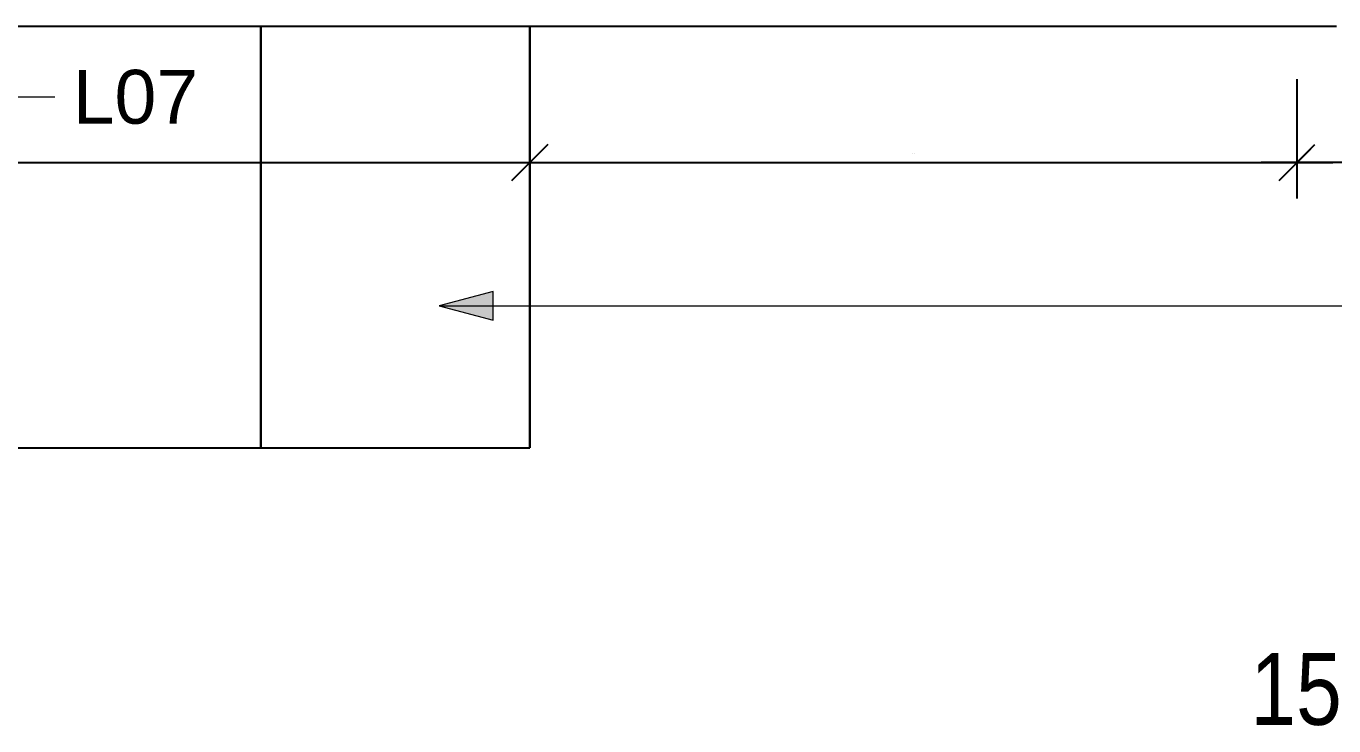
# Model space of a CAD drawing. Header units: millimetres. Extents: x -1379 to 1385823, y -4884429 to 548763.
# Drawn here: x 289917 to 297205, y -2319597 to -2315698 of the extents above; entities that cross this region are included whole.
import ezdxf

# ---------------------------------------------------------------- set-up
doc = ezdxf.new("R2010")
doc.units = ezdxf.units.MM
doc.layers.add('000 - CONCRETE_EX_BUILDING_SUB_COLOR_251', color=7, linetype='Continuous')
doc.layers.add('000 - D I M', color=7, linetype='Continuous')
for name, color, linetype, lineweight in [('A-DETL-THIN', 7, 'Continuous', 25), ('A-GLAZ-CURT', 7, 'Continuous', 35), ('G-ANNO-TEXT', 7, 'Continuous', 9)]:
    doc.layers.add(name, color=color, linetype=linetype, lineweight=lineweight)
doc.styles.add('Arial Narrow', font='ARIALN.TTF', dxfattribs={"height": 400})
doc.styles.add('Arial_2', font='arial.ttf', dxfattribs={"height": 3})
doc.dimstyles.new('DPA-DIM-3_0_C-T', dxfattribs={"dimscale": 304.8, "dimtxt": 306.07782, "dimasz": 0.492126, "dimexe": 0.656168, "dimexo": 0.0625, "dimgap": 0.164042, "dimtad": 0, "dimjust": 2, "dimdec": 0, "dimzin": 0, "dimdsep": 46, "dimtxsty": 'Arial_2', "dimblk1": 'DOTBLANK', "dimblk2": 'OBLIQUE', "dimsah": 1, "dimcen": 0.09, "dimdle": 0.656168, "dimclrd": 7, "dimclre": 7, "dimclrt": 7, "dimadec": 8, "dimazin": 0, "dimtfac": 1, "dimtdec": 4, "dimtix": 1, "dimtmove": 2, "dimatfit": 3, "dimfxl": 1.312336, "dimfxlon": 1, "dimtvp": 1, "dimtolj": 1, "dimtzin": 0, "dimarcsym": 2})
doc.dimstyles.new('DPA-DIM-3_0_T-T', dxfattribs={"dimscale": 304.8, "dimtxt": 306.07782, "dimasz": 0.656168, "dimexe": 0.656168, "dimexo": 0.0625, "dimgap": 0.164042, "dimtad": 1, "dimdec": 0, "dimzin": 0, "dimdsep": 46, "dimtxsty": 'Arial_2', "dimblk1": 'OBLIQUE', "dimblk2": 'OBLIQUE', "dimsah": 1, "dimcen": 0.09, "dimdle": 0.656168, "dimclrd": 7, "dimclre": 7, "dimclrt": 7, "dimadec": 8, "dimazin": 0, "dimtfac": 1, "dimtdec": 4, "dimtix": 1, "dimtmove": 0, "dimatfit": 3, "dimfxl": 1.312336, "dimfxlon": 1, "dimtvp": 1, "dimtolj": 1, "dimtzin": 0, "dimarcsym": 2})

# ---------------------------------------------------------------- blocks, each defined once
blk = doc.blocks.new('DPA_CP_Entrance Canopy - Entrance Canopy-4067023-IV01 - LOWER ROOF LEVEL PLAN')
at = {"layer": '000 - CONCRETE_EX_BUILDING_SUB_COLOR_251', "color": 7}
for p, q in [((282224.6, -2315697.7), (282224.6, -2318047.7)), ((282224.6, -2318047.7), (282224.6, -2315697.7)), ((282224.6, -2315697.7), (282224.6, -2317797.7)), ((282224.6, -2317722.7), (282224.6, -2315697.7)), ((283724.6, -2315697.7), (283724.6, -2318047.7)), ((283724.6, -2318047.7), (283724.6, -2315697.7)), ((283724.6, -2315697.7), (283724.6, -2317722.7)), ((283724.6, -2317797.7), (283724.6, -2315697.7)), ((282224.6, -2317797.7), (282224.6, -2317722.7)), ((283724.6, -2317722.7), (283724.6, -2317797.7)), ((282224.6, -2318047.7), (283724.6, -2318047.7)), ((282224.6, -2318047.7), (283724.6, -2318047.7))]:
    blk.add_line(p, q, dxfattribs=at)
blk = doc.blocks.new('_Oblique')
at = {"color": 7, "linetype": 'ByBlock', "lineweight": -2}
blk.add_line((-0.5, -0.5), (0.5, 0.5), dxfattribs=at)
blk = doc.blocks.new('DIMBLOCK36-IV01 - LOWER ROOF LEVEL PLAN')
at = {"layer": '000 - D I M', "color": 7, "lineweight": -2, "transparency": 16777216}
for p, q in [((280939.6, -2316077.2), (280939.6, -2316658.1)), ((292724.6, -2316077.2), (292724.6, -2316658.1)), ((280739.6, -2316458.1), (292924.6, -2316458.1))]:
    blk.add_line(p, q, dxfattribs=at)
at = {"layer": 'Defpoints', "color": 7, "transparency": 16777216}
for p in [(280939.6, -2316058.1), (292724.6, -2316058.1), (292724.6, -2316458.1)]:
    blk.add_point(p, dxfattribs=at)
at = {"layer": '000 - D I M', "color": 7, "lineweight": -2, "transparency": 16777216, "xscale": 200, "yscale": 200, "zscale": 200, "rotation": 180}
blk.add_blockref('_Oblique', (280939.6, -2316458.1), dxfattribs=at)
at = {"layer": '000 - D I M', "color": 7, "lineweight": -2, "transparency": 16777216, "xscale": 200, "yscale": 200, "zscale": 200}
blk.add_blockref('_Oblique', (292724.6, -2316458.1), dxfattribs=at)
at = {"layer": '000 - D I M', "color": 7, "transparency": 16777216, "insert": (286832.1, -2316406.6), "char_height": 3, "width": 1384.414, "attachment_point": 5, "style": 'Arial_2'}
blk.add_mtext('\\A1;11785', dxfattribs=at)
blk = doc.blocks.new('DIMBLOCK37-IV01 - LOWER ROOF LEVEL PLAN')
at = {"layer": '000 - D I M', "color": 7, "lineweight": -2, "transparency": 16777216}
for p, q in [((296999.6, -2315993.2), (296999.6, -2316658.1)), ((292724.6, -2316077.2), (292724.6, -2316658.1)), ((292524.6, -2316458.1), (297199.6, -2316458.1))]:
    blk.add_line(p, q, dxfattribs=at)
at = {"layer": 'Defpoints', "color": 7, "transparency": 16777216}
for p in [(296999.6, -2315974.1), (292724.6, -2316058.1), (296999.6, -2316458.1)]:
    blk.add_point(p, dxfattribs=at)
at = {"layer": '000 - D I M', "color": 7, "lineweight": -2, "transparency": 16777216, "xscale": 200, "yscale": 200, "zscale": 200, "rotation": 180}
blk.add_blockref('_Oblique', (292724.6, -2316458.1), dxfattribs=at)
at = {"layer": '000 - D I M', "color": 7, "lineweight": -2, "transparency": 16777216, "xscale": 200, "yscale": 200, "zscale": 200}
blk.add_blockref('_Oblique', (296999.6, -2316458.1), dxfattribs=at)
at = {"layer": '000 - D I M', "color": 7, "transparency": 16777216, "insert": (294862.1, -2316406.6), "char_height": 3, "width": 1107.531, "attachment_point": 5, "style": 'Arial_2'}
blk.add_mtext('\\A1;4275', dxfattribs=at)
blk = doc.blocks.new('_DotBlank')
at = {"color": 7, "linetype": 'ByBlock', "lineweight": -2}
blk.add_line((-0.5, 0), (-1, 0), dxfattribs=at)
blk.add_circle((0, 0), 0.5, dxfattribs=at)
blk = doc.blocks.new('DIMBLOCK68-IV01 - LOWER ROOF LEVEL PLAN')
at = {"layer": '000 - D I M', "color": 7, "lineweight": -2, "transparency": 16777216}
for p, q in [((296999.6, -2316077.2), (296999.6, -2316658.1)), ((299479.6, -2316839.1), (299479.6, -2316258.1)), ((299329.6, -2316458.1), (296799.6, -2316458.1))]:
    blk.add_line(p, q, dxfattribs=at)
at = {"layer": 'Defpoints', "color": 7, "transparency": 16777216}
for p in [(296999.6, -2316058.1), (296999.6, -2316458.1), (299479.6, -2316858.1)]:
    blk.add_point(p, dxfattribs=at)
at = {"layer": '000 - D I M', "color": 7, "lineweight": -2, "transparency": 16777216, "xscale": 150, "yscale": 150, "zscale": 150, "rotation": 180}
blk.add_blockref('_Oblique', (296999.6, -2316458.1), dxfattribs=at)
at = {"layer": '000 - D I M', "color": 7, "lineweight": -2, "transparency": 16777216, "xscale": 150, "yscale": 150, "zscale": 150}
blk.add_blockref('_DotBlank', (299479.6, -2316458.1), dxfattribs=at)
at = {"layer": '000 - D I M', "color": 7, "transparency": 16777216, "insert": (297765.2, -2316216.6), "char_height": 3, "width": 1107.531, "attachment_point": 1, "line_spacing_factor": 0.941778, "style": 'Arial_2'}
blk.add_mtext('\\A1;2480', dxfattribs=at)

msp = doc.modelspace()

# ---------------------------------------------------------------- hatches: boundary and pattern name
at = {"layer": 'G-ANNO-TEXT'}
msp.add_hatch(color=7, dxfattribs=at).paths.add_polyline_path([(292219.5, -2317256.3), (292519.5, -2317336.7), (292519.5, -2317175.9)])

# ---------------------------------------------------------------- linework, layer by layer
at = {"layer": 'A-DETL-THIN', "color": 7}
msp.add_line((280769.6, -2315697.7), (297219.6, -2315697.7), dxfattribs=at)
at = {"layer": 'G-ANNO-TEXT', "color": 7}
for p, q in [((289430.8, -2316091.4), (290076.6, -2316091.4)), ((292519.5, -2317175.9), (292219.5, -2317256.3)), ((292519.5, -2317336.7), (292519.5, -2317175.9)), ((292219.5, -2317256.3), (292519.5, -2317336.7)), ((292219.5, -2317256.3), (300989.3, -2317256.3))]:
    msp.add_line(p, q, dxfattribs=at)

# ---------------------------------------------------------------- block references
at = {"layer": 'A-GLAZ-CURT', "color": 7}
for p in [(7500, 0), (9000, 0)]:
    msp.add_blockref('DPA_CP_Entrance Canopy - Entrance Canopy-4067023-IV01 - LOWER ROOF LEVEL PLAN', p, dxfattribs=at)

# ---------------------------------------------------------------- texts
at = {"layer": 'G-ANNO-TEXT', "color": 7, "attachment_point": 1}
for s, insert, char_height, width, style in [('L07', (290176.6, -2315941.4), 300, 865.822, 'Arial_2'), ('15L-1', (296740, -2319191.7), 400, 1435.021, 'Arial Narrow')]:
    msp.add_mtext(s, dxfattribs=dict(at, insert=insert, char_height=char_height, width=width, style=style))

# ---------------------------------------------------------------- dimensions: what is measured, and where the dimension line sits
at = {"layer": '000 - D I M', "color": 7}
for base, p1, p2, override, picture, middle in [((296999.6, -2316458.1), (292724.6, -2316058.1), (296999.6, -2315974.1), {"dimpost": '<>', "dimclrd": 7, "dimclre": 7, "dimclrt": 7, "dimfxl": 4275.824609}, 'DIMBLOCK37-IV01 - LOWER ROOF LEVEL PLAN', (294862.1, -2316406.6)), ((292724.6, -2316458.1), (280939.6, -2316058.1), (292724.6, -2316058.1), {"dimpost": '<>', "dimclrd": 7, "dimclre": 7, "dimclrt": 7, "dimfxl": 11785}, 'DIMBLOCK36-IV01 - LOWER ROOF LEVEL PLAN', (286832.1, -2316406.6))]:
    dim = msp.add_linear_dim(base=base, p1=p1, p2=p2, dimstyle='DPA-DIM-3_0_T-T', override=override, dxfattribs=at)
    dim.commit()
    dim.dimension.update_dxf_attribs({"geometry": picture, "text_midpoint": middle})
dim = msp.add_linear_dim(base=(296999.6, -2316458.1), p1=(299479.6, -2316858.1), p2=(296999.6, -2316058.1), dimstyle='DPA-DIM-3_0_C-T', override={"dimpost": '<>', "dimclrd": 7, "dimclre": 7, "dimclrt": 7, "dimfxl": 2605.839596}, dxfattribs=at)
dim.commit()
dim.dimension.update_dxf_attribs({"geometry": 'DIMBLOCK68-IV01 - LOWER ROOF LEVEL PLAN', "text_midpoint": (298319, -2316218.6), "dimtype": 160})

doc.saveas('drawing.dxf')
